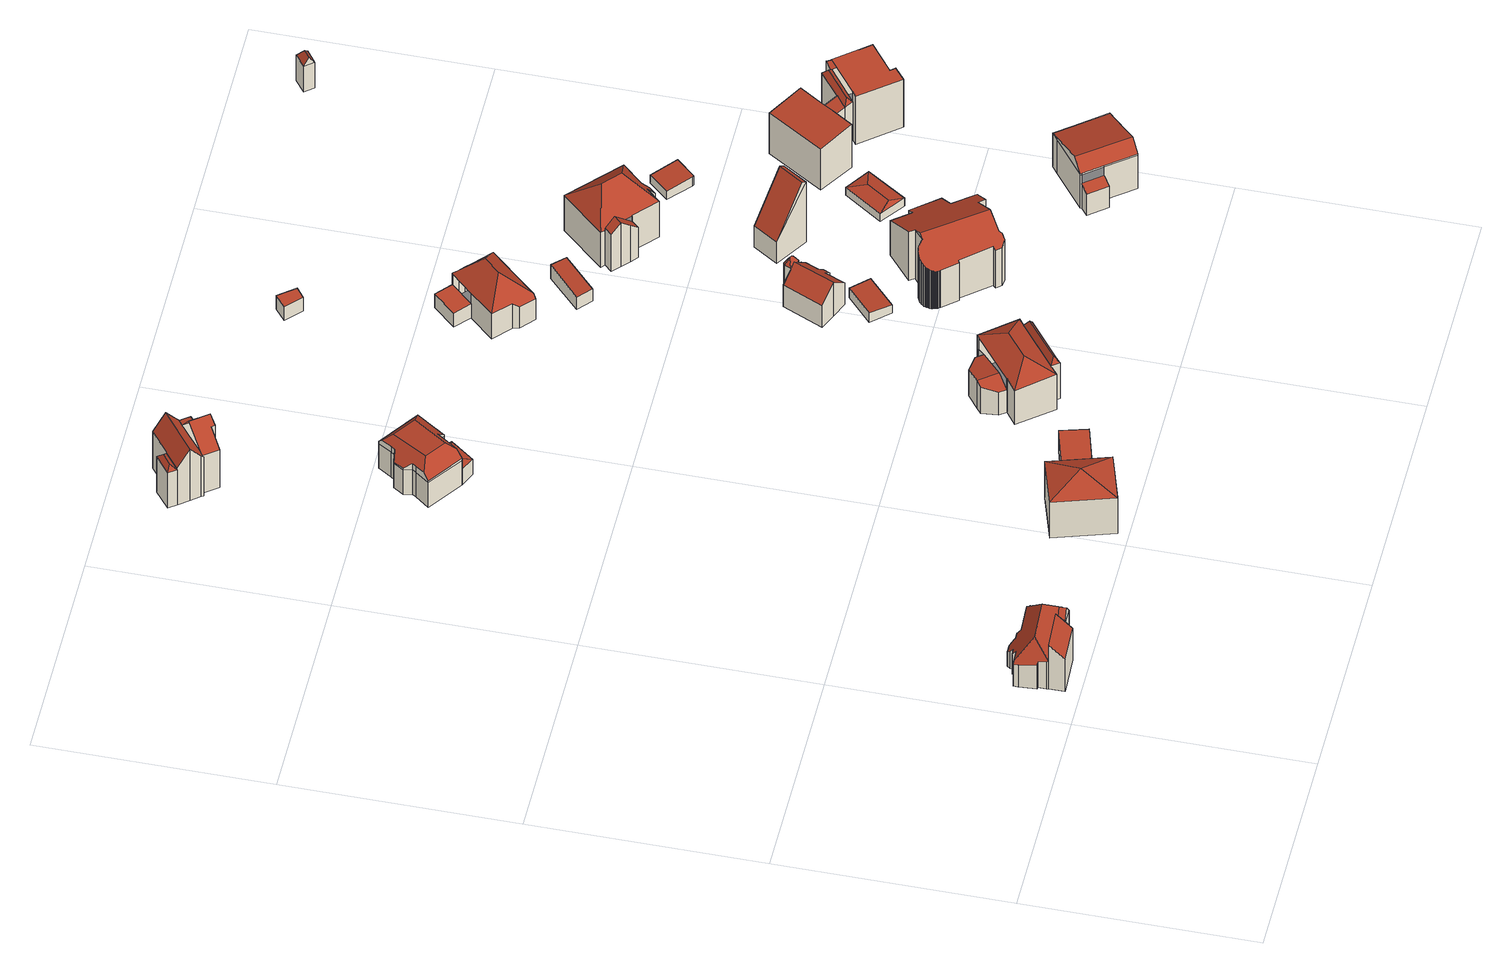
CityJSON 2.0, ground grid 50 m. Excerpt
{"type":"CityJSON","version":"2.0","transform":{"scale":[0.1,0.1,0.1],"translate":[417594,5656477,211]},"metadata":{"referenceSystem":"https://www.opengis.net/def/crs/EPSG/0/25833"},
"CityObjects":{
"building1":{"type":"Building","attributes":{"Gemeindeschluessel":14612000,"Geometrietyp2DReferenz":"3000","function":"31001_9998","roofType":"9999"},"children":["building1-1","building1-2","building1-3"]},
"building1-1":{"type":"BuildingPart","attributes":{"Dachtyp_tdc":"tdcPolyFlatRoof","Dachneigung":46,"QualitaetDacherkennung":53,"Geometrietyp2DReferenz":"3000","measuredHeight":12.56,"roofType":"2100"},"parents":["building1"],"geometry":[{"type":"MultiSurface","lod":"2","boundaries":[[[0,1,2,3,4]],[[1,5,6,2]],[[5,7,8,6]],[[7,9,10,11,8]],[[9,7,5,1,0]],[[3,2,6,8,11]]],"semantics":{"surfaces":[{"type":"WallSurface"},{"type":"RoofSurface"},{"type":"GroundSurface"}],"values":[0,0,0,0,1,2]}}]},
"building1-2":{"type":"BuildingPart","attributes":{"Dachtyp_tdc":"tdcHipRoof","Dachneigung":53.53,"QualitaetDacherkennung":39,"Geometrietyp2DReferenz":"3000","measuredHeight":11.84,"roofType":"3200"},"parents":["building1"],"geometry":[{"type":"MultiSurface","lod":"2","boundaries":[[[12,13,14,15]],[[13,16,17,14]],[[16,18,19,17]],[[18,20,21,19]],[[20,22,23,21]],[[16,13,12,24,25,26,10,27]],[[28,29,30,31,32]],[[10,4,33,34,35,28,32,27]],[[31,36,37,38,39,40,41,42,22,20,18,16,27,32]],[[23,43,44,45,46,47,48,49,50,51,52,53,54,3,11,55,56,57,15,14,17,19,21]],[[25,24,57,56]],[[24,12,15,57]],[[22,42,43,23]],[[42,41,44,43]],[[41,40,45,44]],[[40,39,46,45]],[[38,37,48,47]],[[37,36,49,48]],[[36,31,50,49]],[[31,30,51,50]],[[30,29,52,51]],[[29,28,58,53,52]],[[33,4,3,54,59]],[[10,26,55,11]],[[26,25,56,55]],[[39,38,47,46]]],"semantics":{"surfaces":[{"type":"WallSurface"},{"type":"RoofSurface"},{"type":"GroundSurface"}],"values":[0,0,0,0,0,1,1,1,1,2,0,0,0,0,0,0,0,0,0,0,0,0,0,0,0,0]}}]},
"building1-3":{"type":"BuildingPart","attributes":{"Dachtyp_tdc":"tdcGableRoof","Dachneigung":53.78,"QualitaetDacherkennung":82,"Geometrietyp2DReferenz":"3000","measuredHeight":10.33,"roofType":"3100"},"parents":["building1"],"geometry":[{"type":"MultiSurface","lod":"2","boundaries":[[[58,60,61,53]],[[60,62,63,61]],[[62,59,54,63]],[[62,60,64]],[[60,58,35,65,64]],[[59,62,64,65,34]],[[53,61,63,54]]],"semantics":{"surfaces":[{"type":"WallSurface"},{"type":"RoofSurface"},{"type":"GroundSurface"}],"values":[0,0,0,0,1,1,2]}}]},
"building2":{"type":"Building","attributes":{"Dachtyp_tdc":"tdcPolyFlatRoof","Gemeindeschluessel":14612000,"Dachneigung":24.32,"QualitaetDacherkennung":79,"Geometrietyp2DReferenz":"3000","measuredHeight":5.14,"function":"31001_9998","roofType":"2100"},"geometry":[{"type":"Solid","lod":"2","boundaries":[[[[66,67,68,69]],[[67,70,71,68]],[[70,72,73,71]],[[72,66,69,73]],[[72,70,67,66]],[[69,68,71,73]]]],"semantics":{"surfaces":[{"type":"WallSurface"},{"type":"RoofSurface"},{"type":"GroundSurface"}],"values":[[0,0,0,0,1,2]]}}]},
"building3":{"type":"Building","attributes":{"Dachtyp_tdc":"tdcTentRoof","Gemeindeschluessel":14612000,"Dachneigung":30.36,"QualitaetDacherkennung":90,"Geometrietyp2DReferenz":"3000","measuredHeight":13.55,"function":"31001_9998","roofType":"3500"},"geometry":[{"type":"Solid","lod":"2","boundaries":[[[[74,75,76,77]],[[75,78,79,76]],[[78,80,81,79]],[[80,74,77,81]],[[75,74,82]],[[78,75,82]],[[80,78,82]],[[74,80,82]],[[77,76,79,81]]]],"semantics":{"surfaces":[{"type":"WallSurface"},{"type":"RoofSurface"},{"type":"GroundSurface"}],"values":[[0,0,0,0,1,1,1,1,2]]}}]},
"building4":{"type":"Building","attributes":{"Dachtyp_tdc":"tdcPolyFlatRoof","Gemeindeschluessel":14612000,"Dachneigung":0,"QualitaetDacherkennung":79,"Geometrietyp2DReferenz":"3000","measuredHeight":5.99,"function":"31001_9998","roofType":"1000"},"geometry":[{"type":"Solid","lod":"2","boundaries":[[[[83,84,85,86]],[[84,87,88,85]],[[87,89,90,88]],[[89,83,86,90]],[[89,87,84,83]],[[86,85,88,90]]]],"semantics":{"surfaces":[{"type":"WallSurface"},{"type":"RoofSurface"},{"type":"GroundSurface"}],"values":[[0,0,0,0,1,2]]}}]},
"building5":{"type":"Building","attributes":{"Dachtyp_tdc":"tdcFreeFormRoof","Gemeindeschluessel":14612000,"Dachneigung":3.55,"QualitaetDacherkennung":31,"Geometrietyp2DReferenz":"3000","measuredHeight":10.75,"function":"31001_9998","roofType":"5000"},"geometry":[{"type":"Solid","lod":"2","boundaries":[[[[91,92,93,94]],[[92,95,96,93]],[[95,97,98,96]],[[97,99,100,98]],[[99,101,102,100]],[[103,104,105,106,107,108]],[[109,110,111,112,113,114,115,116,106,105]],[[109,117,92,118,110]],[[92,117,104,103,119,120,121,122]],[[104,117,109,105]],[[92,122,95]],[[95,122,121,97]],[[97,121,120,99]],[[99,120,119,101]],[[101,119,103,108,123]],[[124,111,110,118,91]],[[91,118,92]],[[125,107,106,116,126]],[[126,116,115,127]],[[127,115,114,128]],[[128,114,113,129]],[[129,113,112,130]],[[130,112,111,124]],[[123,108,107,125]],[[102,131,132,133,134,135,136,137,138,94,93,96,98,100]],[[101,123,131,102]],[[123,125,132,131]],[[125,126,133,132]],[[126,127,134,133]],[[127,128,135,134]],[[128,129,136,135]],[[129,130,137,136]],[[130,124,138,137]],[[124,91,94,138]]]],"semantics":{"surfaces":[{"type":"WallSurface"},{"type":"RoofSurface"},{"type":"GroundSurface"}],"values":[[0,0,0,0,0,1,1,1,1,1,0,0,0,0,0,0,0,0,0,0,0,0,0,0,2,0,0,0,0,0,0,0,0,0]]}}]},
"building6":{"type":"Building","attributes":{"Dachtyp_tdc":"tdcFreeFormRoof","Gemeindeschluessel":14612000,"Dachneigung":11.79,"QualitaetDacherkennung":25,"Geometrietyp2DReferenz":"3000","measuredHeight":4.74,"function":"31001_9998","roofType":"5000"},"geometry":[{"type":"Solid","lod":"2","boundaries":[[[[139,140,141,142]],[[140,143,131,141]],[[143,144,102,131]],[[144,145,100,102]],[[145,139,142,100]],[[146,145,144]],[[147,146,144,143]],[[147,143,140]],[[146,147,140,139]],[[146,139,145]],[[142,141,131,102,100]]]],"semantics":{"surfaces":[{"type":"WallSurface"},{"type":"RoofSurface"},{"type":"GroundSurface"}],"values":[[0,0,0,0,0,1,1,1,1,1,2]]}}]},
"building7":{"type":"Building","attributes":{"Gemeindeschluessel":14612000,"Geometrietyp2DReferenz":"3000","function":"31001_9998","roofType":"9999"},"children":["building7-1","building7-2","building7-3"]},
"building7-1":{"type":"BuildingPart","attributes":{"Dachtyp_tdc":"tdcFreeFormRoof","Dachneigung":51.15,"QualitaetDacherkennung":16,"Geometrietyp2DReferenz":"3000","measuredHeight":11.32,"roofType":"5000"},"parents":["building7"],"geometry":[{"type":"MultiSurface","lod":"2","boundaries":[[[148,149,150,151]],[[149,152,153,150]],[[152,154,155,153]],[[148,154,156,157]],[[154,152,156]],[[152,149,157,156]],[[149,148,157]],[[155,151,150,153]]],"semantics":{"surfaces":[{"type":"WallSurface"},{"type":"RoofSurface"},{"type":"GroundSurface"}],"values":[0,0,0,1,1,1,1,2]}}]},
"building7-2":{"type":"BuildingPart","attributes":{"Dachtyp_tdc":"tdcGableRoof","Dachneigung":38.34,"QualitaetDacherkennung":38,"Geometrietyp2DReferenz":"3000","measuredHeight":15.38,"roofType":"3100"},"parents":["building7"],"geometry":[{"type":"MultiSurface","lod":"2","boundaries":[[[158,159,160,161]],[[162,163,164,165,166]],[[163,167,168,164]],[[167,169,170,168]],[[169,171,172,170]],[[171,158,161,172]],[[167,163,162,173]],[[173,174,159,158,171,169,167]],[[161,160,175,165,164,168,170,172]]],"semantics":{"surfaces":[{"type":"WallSurface"},{"type":"RoofSurface"},{"type":"GroundSurface"}],"values":[0,0,0,0,0,0,1,1,2]}}]},
"building7-3":{"type":"BuildingPart","attributes":{"Dachtyp_tdc":"tdcGableRoof","Dachneigung":55.13,"QualitaetDacherkennung":40,"Geometrietyp2DReferenz":"3000","measuredHeight":14.65,"roofType":"3100"},"parents":["building7"],"geometry":[{"type":"MultiSurface","lod":"2","boundaries":[[[176,177,178,155]],[[177,179,180,178]],[[179,181,182,180]],[[181,183,184,182]],[[183,185,186,184]],[[185,166,165,186]],[[187,160,159]],[[187,188,189,160]],[[188,190,191,189]],[[190,192,193,191]],[[192,194,195,193]],[[194,196,148,151,195]],[[176,155,154]],[[194,192,190,188,187,174,197,166,185,183,181,179]],[[179,177,176,196,194]],[[178,180,182,184,186,165,175,160,189,191,193,195,151,155]]],"semantics":{"surfaces":[{"type":"WallSurface"},{"type":"RoofSurface"},{"type":"GroundSurface"}],"values":[0,0,0,0,0,0,0,0,0,0,0,0,0,1,1,2]}}]},
"building8":{"type":"Building","attributes":{"Gemeindeschluessel":14612000,"Geometrietyp2DReferenz":"3000","function":"31001_9998","roofType":"9999"},"children":["building8-1","building8-2","building8-3"]},
"building8-1":{"type":"BuildingPart","attributes":{"Dachtyp_tdc":"tdcFreeFormRoof","Dachneigung":11.5,"QualitaetDacherkennung":16,"Geometrietyp2DReferenz":"3000","measuredHeight":8.09,"roofType":"5000"},"parents":["building8"],"geometry":[{"type":"MultiSurface","lod":"2","boundaries":[[[198,199,200,201]],[[202,203,204,205]],[[203,206,207,204]],[[206,208,209,207]],[[208,210,211,209]],[[210,212,213,211]],[[212,198,201,213]],[[208,206,203,202,214]],[[214,198,199,198,212,210,208]],[[201,200,201,215,205,204,207,209,211,213]]],"semantics":{"surfaces":[{"type":"WallSurface"},{"type":"RoofSurface"},{"type":"GroundSurface"}],"values":[0,0,0,0,0,0,0,1,1,2]}}]},
"building8-2":{"type":"BuildingPart","attributes":{"Dachtyp_tdc":"tdcFreeFormRoof","Dachneigung":59.99,"QualitaetDacherkennung":13,"Geometrietyp2DReferenz":"3000","measuredHeight":11.76,"roofType":"5000"},"parents":["building8"],"geometry":[{"type":"MultiSurface","lod":"2","boundaries":[[[216,217,218,219]],[[217,220,221,218]],[[220,222,223,221]],[[222,224,225,223]],[[224,226,227,228,225]],[[229,216,219,230,231]],[[232,226,224]],[[233,232,224,222,220,217]],[[233,217,216,229]],[[232,233,229,226]],[[219,218,221,223,225,228,230]]],"semantics":{"surfaces":[{"type":"WallSurface"},{"type":"RoofSurface"},{"type":"GroundSurface"}],"values":[0,0,0,0,0,0,1,1,1,1,2]}}]},
"building8-3":{"type":"BuildingPart","attributes":{"Dachtyp_tdc":"tdcHipRoof","Dachneigung":33.24,"QualitaetDacherkennung":57,"Geometrietyp2DReferenz":"3000","measuredHeight":12.69,"roofType":"3200"},"parents":["building8"],"geometry":[{"type":"MultiSurface","lod":"2","boundaries":[[[234,200,199]],[[234,235,236,200]],[[235,237,238,236]],[[237,239,219,238]],[[239,231,230,219]],[[227,240,228]],[[240,241,242,228]],[[241,243,244,242]],[[243,245,246,244]],[[245,247,202,205,246]],[[243,241,248]],[[237,235,249]],[[241,240,227,231,239,237,249,248]],[[235,234,247,245,243,248,249]],[[200,236,238,219,230,228,242,244,246,205,215,201]]],"semantics":{"surfaces":[{"type":"WallSurface"},{"type":"RoofSurface"},{"type":"GroundSurface"}],"values":[0,0,0,0,0,0,0,0,0,0,1,1,1,1,2]}}]},
"building9":{"type":"Building","attributes":{"Dachtyp_tdc":"tdcPolyFlatRoof","Gemeindeschluessel":14612000,"Dachneigung":8.04,"QualitaetDacherkennung":69,"Geometrietyp2DReferenz":"3000","measuredHeight":6.63,"function":"31001_9998","roofType":"2100"},"geometry":[{"type":"Solid","lod":"2","boundaries":[[[[250,251,186,252]],[[251,253,184,186]],[[253,254,182,184]],[[254,255,256,182]],[[255,257,258,256]],[[257,259,260,258]],[[259,250,252,260]],[[259,257,255,254,253,251,250]],[[252,186,184,182,256,258,260]]]],"semantics":{"surfaces":[{"type":"WallSurface"},{"type":"RoofSurface"},{"type":"GroundSurface"}],"values":[[0,0,0,0,0,0,0,1,2]]}}]},
"building10":{"type":"Building","attributes":{"Dachtyp_tdc":"tdcPolyFlatRoof","Gemeindeschluessel":14612000,"Dachneigung":5.12,"QualitaetDacherkennung":75,"Geometrietyp2DReferenz":"3000","measuredHeight":2.77,"function":"31001_9998","roofType":"2100"},"geometry":[{"type":"Solid","lod":"2","boundaries":[[[[261,262,263,264]],[[262,265,266,263]],[[265,267,268,266]],[[267,261,264,268]],[[267,265,262,261]],[[264,263,266,268]]]],"semantics":{"surfaces":[{"type":"WallSurface"},{"type":"RoofSurface"},{"type":"GroundSurface"}],"values":[[0,0,0,0,1,2]]}}]},
"building11":{"type":"Building","attributes":{"Gemeindeschluessel":14612000,"Geometrietyp2DReferenz":"3000","function":"31001_9998","roofType":"9999"},"children":["building11-1","building11-2"]},
"building11-1":{"type":"BuildingPart","attributes":{"Dachtyp_tdc":"tdcGableRoof","Dachneigung":42.04,"QualitaetDacherkennung":83,"Geometrietyp2DReferenz":"3000","measuredHeight":9.56,"roofType":"3100"},"parents":["building11"],"geometry":[{"type":"MultiSurface","lod":"2","boundaries":[[[269,270,271,272]],[[270,273,274,271]],[[273,275,276,274]],[[275,277,278,276]],[[277,279,280,278]],[[279,281,282,280]],[[281,283,284,282]],[[283,285,286,284]],[[285,287,288,286]],[[287,289,290,288]],[[289,291,292,290]],[[293,269,272,294]],[[295,296,291,289,287,285]],[[285,283,281,279,277,275,273,270,269,293,297,295]],[[272,271,274,276,278,280,282,284,286,288,290,292,298,294]]],"semantics":{"surfaces":[{"type":"WallSurface"},{"type":"RoofSurface"},{"type":"GroundSurface"}],"values":[0,0,0,0,0,0,0,0,0,0,0,0,1,1,2]}}]},
"building11-2":{"type":"BuildingPart","attributes":{"Dachtyp_tdc":"tdcFreeFormRoof","Dachneigung":55.34,"QualitaetDacherkennung":16,"Geometrietyp2DReferenz":"3000","measuredHeight":10.25,"roofType":"5000"},"parents":["building11"],"geometry":[{"type":"MultiSurface","lod":"2","boundaries":[[[299,300,301,292,291]],[[300,302,303,301]],[[302,304,305,303]],[[304,306,307,305]],[[306,308,293,294,307]],[[309,308,306]],[[310,309,306,304]],[[311,312,310,304,302]],[[311,302,300]],[[312,311,300,299]],[[309,310,312,299,296,313,297,308]],[[292,301,303,305,307,294,298]]],"semantics":{"surfaces":[{"type":"WallSurface"},{"type":"RoofSurface"},{"type":"GroundSurface"}],"values":[0,0,0,0,0,1,1,1,1,1,1,2]}}]},
"building12":{"type":"Building","attributes":{"Gemeindeschluessel":14612000,"Geometrietyp2DReferenz":"3000","function":"31001_9998","roofType":"9999"},"children":["building12-1","building12-2"]},
"building12-1":{"type":"BuildingPart","attributes":{"Dachtyp_tdc":"tdcHipRoof","Dachneigung":45.55,"QualitaetDacherkennung":60,"Geometrietyp2DReferenz":"3000","measuredHeight":12.26,"roofType":"3200"},"parents":["building12"],"geometry":[{"type":"MultiSurface","lod":"2","boundaries":[[[314,315,316,317]],[[315,318,319,316]],[[318,320,321,319]],[[320,322,323,321]],[[322,324,325,323]],[[324,326,327,325]],[[326,328,329,327]],[[328,330,331,329]],[[330,332,333,331]],[[332,334,335,333]],[[334,336,337,335]],[[336,338,339,340,337]],[[341,314,317,342]],[[336,334,332,330,328,343]],[[324,322,320,318,315,314,341,344]],[[328,326,324,344,343]],[[341,338,336,343,344]],[[316,319,321,323,325,327,329,331,333,335,337,340,317]]],"semantics":{"surfaces":[{"type":"WallSurface"},{"type":"RoofSurface"},{"type":"GroundSurface"}],"values":[0,0,0,0,0,0,0,0,0,0,0,0,0,1,1,1,1,2]}}]},
"building12-2":{"type":"BuildingPart","attributes":{"Dachtyp_tdc":"tdcPolyFlatRoof","Dachneigung":0,"QualitaetDacherkennung":54,"Geometrietyp2DReferenz":"3000","measuredHeight":4.08,"roofType":"1000"},"parents":["building12"],"geometry":[{"type":"MultiSurface","lod":"2","boundaries":[[[345,346,347,348]],[[346,342,317,347]],[[339,345,348,340]],[[339,342,346,345]],[[348,347,317,340]]],"semantics":{"surfaces":[{"type":"WallSurface"},{"type":"RoofSurface"},{"type":"GroundSurface"}],"values":[0,0,0,1,2]}}]},
"building13":{"type":"Building","attributes":{"Dachtyp_tdc":"tdcFreeFormRoof","Gemeindeschluessel":14612000,"Dachneigung":27.42,"QualitaetDacherkennung":19,"Geometrietyp2DReferenz":"3000","measuredHeight":15.12,"function":"31001_9998","roofType":"5000"},"geometry":[{"type":"Solid","lod":"2","boundaries":[[[[349,350,351,352]],[[350,353,354,351]],[[353,350,349,355,356,357,358,359,360,361,362,363]],[[364,365,366,367,368,369,356,355,370,371,372,373,374,375,376,377,378,379,380,381,382,383,384,385,386,387,388,389,390,391,392,393,394,395,396,397,398,399,400,401,402,403,404,405,406,407,408,409,410,411,412]],[[354,413,414,415,416,417,418,419,420,421,422,423,424,425,426,427,428,429,430,431,432,433,434,435,436,437,438,439,440,441,442,443,444,445,446,447,448,449,450,451,452,453,454,455,456,457,458,459,460,461,462,463,464,465,466,467,468,352,351]],[[369,357,356]],[[349,370,355]],[[367,366,423,422]],[[366,365,424,423]],[[365,364,425,424]],[[364,412,426,425]],[[412,411,427,426]],[[411,410,428,427]],[[410,409,429,428]],[[409,408,430,429]],[[408,407,431,430]],[[407,406,432,431]],[[406,405,433,432]],[[405,404,434,433]],[[404,403,435,434]],[[403,402,436,435]],[[402,401,437,436]],[[401,400,438,437]],[[400,399,439,438]],[[399,398,440,439]],[[398,397,441,440]],[[397,396,442,441]],[[396,395,443,442]],[[395,394,444,443]],[[394,393,445,444]],[[393,392,446,445]],[[392,391,447,446]],[[391,390,448,447]],[[390,389,449,448]],[[389,388,450,449]],[[388,387,451,450]],[[387,386,452,451]],[[386,385,453,452]],[[385,384,454,453]],[[384,383,455,454]],[[383,382,456,455]],[[382,381,457,456]],[[381,380,458,457]],[[380,379,459,458]],[[379,378,460,459]],[[378,377,461,460]],[[377,376,462,461]],[[376,375,463,462]],[[375,374,464,463]],[[374,373,465,464]],[[373,372,466,465]],[[372,371,467,466]],[[371,370,468,467]],[[370,349,352,468]],[[353,363,413,354]],[[363,362,414,413]],[[362,361,415,414]],[[361,360,416,415]],[[360,359,417,416]],[[359,358,418,417]],[[358,357,419,418]],[[357,369,420,419]],[[369,368,421,420]],[[368,367,422,421]]]],"semantics":{"surfaces":[{"type":"WallSurface"},{"type":"RoofSurface"},{"type":"GroundSurface"}],"values":[[0,0,1,1,2,0,0,0,0,0,0,0,0,0,0,0,0,0,0,0,0,0,0,0,0,0,0,0,0,0,0,0,0,0,0,0,0,0,0,0,0,0,0,0,0,0,0,0,0,0,0,0,0,0,0,0,0,0,0,0,0,0,0,0]]}}]},
"building14":{"type":"Building","attributes":{"Dachtyp_tdc":"tdcPolyFlatRoof","Gemeindeschluessel":14612000,"Dachneigung":3.7,"QualitaetDacherkennung":64,"Geometrietyp2DReferenz":"3000","measuredHeight":4.01,"function":"31001_9998","roofType":"2100"},"geometry":[{"type":"Solid","lod":"2","boundaries":[[[[469,470,471,472]],[[470,473,474,471]],[[473,475,476,474]],[[475,469,472,476]],[[475,473,470,469]],[[472,471,474,476]]]],"semantics":{"surfaces":[{"type":"WallSurface"},{"type":"RoofSurface"},{"type":"GroundSurface"}],"values":[[0,0,0,0,1,2]]}}]},
"building15":{"type":"Building","attributes":{"Dachtyp_tdc":"tdcPolyFlatRoof","Gemeindeschluessel":14612000,"Dachneigung":0,"QualitaetDacherkennung":55,"Geometrietyp2DReferenz":"3000","measuredHeight":3.97,"function":"31001_9998","roofType":"1000"},"geometry":[{"type":"Solid","lod":"2","boundaries":[[[[477,478,479,480]],[[478,481,482,479]],[[481,483,484,482]],[[483,477,480,484]],[[483,481,478,477]],[[480,479,482,484]]]],"semantics":{"surfaces":[{"type":"WallSurface"},{"type":"RoofSurface"},{"type":"GroundSurface"}],"values":[[0,0,0,0,1,2]]}}]},
"building16":{"type":"Building","attributes":{"Dachtyp_tdc":"tdcGableRoof","Gemeindeschluessel":14612000,"Dachneigung":58.98,"QualitaetDacherkennung":7,"Geometrietyp2DReferenz":"3000","measuredHeight":17.94,"function":"31001_9998","roofType":"3100"},"geometry":[{"type":"Solid","lod":"2","boundaries":[[[[485,486,487,488]],[[486,489,490,487]],[[489,491,492,490]],[[491,485,488,492]],[[489,486,493]],[[485,491,494]],[[486,485,494,493]],[[491,489,493,494]],[[488,487,490,492]]]],"semantics":{"surfaces":[{"type":"WallSurface"},{"type":"RoofSurface"},{"type":"GroundSurface"}],"values":[[0,0,0,0,0,0,1,1,2]]}}]},
"building17":{"type":"Building","attributes":{"Gemeindeschluessel":14612000,"Geometrietyp2DReferenz":"3000","function":"31001_9998","roofType":"9999"},"children":["building17-1","building17-2"]},
"building17-1":{"type":"BuildingPart","attributes":{"Dachtyp_tdc":"tdcGableRoof","Dachneigung":42.85,"QualitaetDacherkennung":27,"Geometrietyp2DReferenz":"3000","measuredHeight":12.44,"roofType":"3100"},"parents":["building17"],"geometry":[{"type":"MultiSurface","lod":"2","boundaries":[[[495,496,497,498]],[[496,499,500,497]],[[499,501,502,500]],[[501,503,502]],[[504,505,506,507]],[[505,495,498,506]],[[508,501,499,496]],[[496,495,505,504,509,508]],[[498,497,500,502,510,507,506]]],"semantics":{"surfaces":[{"type":"WallSurface"},{"type":"RoofSurface"},{"type":"GroundSurface"}],"values":[0,0,0,0,0,0,1,1,2]}}]},
"building17-2":{"type":"BuildingPart","attributes":{"Dachtyp_tdc":"tdcHipRoof","Dachneigung":43.66,"QualitaetDacherkennung":77,"Geometrietyp2DReferenz":"3000","measuredHeight":15.96,"roofType":"3200"},"parents":["building17"],"geometry":[{"type":"MultiSurface","lod":"2","boundaries":[[[511,512,513,514]],[[512,515,516,513]],[[515,517,504,507,516]],[[512,511,518,519,520,521,522]],[[523,524,525]],[[521,523,525,522]],[[524,526,503,527,509,517,515,512,522,525]],[[502,528,529,530,531,532,533,514,513,516,507,510]],[[518,511,514,533]],[[503,526,502]],[[526,524,528,502]],[[524,523,529,528]],[[523,521,530,529]],[[521,520,531,530]],[[520,519,532,531]],[[519,518,533,532]]],"semantics":{"surfaces":[{"type":"WallSurface"},{"type":"RoofSurface"},{"type":"GroundSurface"}],"values":[0,0,0,1,1,1,1,2,0,0,0,0,0,0,0,0]}}]},
"building18":{"type":"Building","attributes":{"Gemeindeschluessel":14612000,"Geometrietyp2DReferenz":"3000","function":"31001_9998","roofType":"9999"},"children":["building18-1","building18-2"]},
"building18-1":{"type":"BuildingPart","attributes":{"Dachtyp_tdc":"tdcGableRoof","Dachneigung":16.05,"QualitaetDacherkennung":24,"Geometrietyp2DReferenz":"3000","measuredHeight":12.48,"roofType":"3100"},"parents":["building18"],"geometry":[{"type":"MultiSurface","lod":"2","boundaries":[[[534,535,536,537,538]],[[535,539,540,536]],[[539,541,542,540]],[[541,543,544,542]],[[543,545,546,544]],[[545,547,548,546]],[[547,549,550,548]],[[549,551,552,550]],[[551,553,554,555,552]],[[556,557,558,559,560,561]],[[543,541,562,560,559,563,564,545]],[[545,564,547]],[[547,564,563,549]],[[549,563,559,558,551]],[[535,561,560,562,539]],[[539,562,541]],[[534,556,561,535]],[[551,558,557,553]],[[553,557,556,534]],[[555,537,536,540,542,544,546,548,550,552]]],"semantics":{"surfaces":[{"type":"WallSurface"},{"type":"RoofSurface"},{"type":"GroundSurface"}],"values":[0,0,0,0,0,0,0,0,0,1,1,0,0,0,0,0,0,0,0,2]}}]},
"building18-2":{"type":"BuildingPart","attributes":{"Dachtyp_tdc":"tdcPolyFlatRoof","Dachneigung":28.16,"QualitaetDacherkennung":41,"Geometrietyp2DReferenz":"3000","measuredHeight":7.17,"roofType":"2100"},"parents":["building18"],"geometry":[{"type":"MultiSurface","lod":"2","boundaries":[[[554,565,566,555]],[[565,567,568,566]],[[567,538,537,568]],[[538,567,565,554]],[[555,566,568,537]]],"semantics":{"surfaces":[{"type":"WallSurface"},{"type":"RoofSurface"},{"type":"GroundSurface"}],"values":[0,0,0,1,2]}}]},
"building19":{"type":"Building","attributes":{"Dachtyp_tdc":"tdcFreeFormRoof","Gemeindeschluessel":14612000,"Dachneigung":14.97,"QualitaetDacherkennung":20,"Geometrietyp2DReferenz":"3000","measuredHeight":3.1,"function":"31001_9998","roofType":"5000"},"geometry":[{"type":"Solid","lod":"2","boundaries":[[[[569,570,571,572]],[[570,573,574,571]],[[573,575,576,574]],[[575,569,572,576]],[[577,578,575,573]],[[577,573,570]],[[578,577,570,569]],[[578,569,575]],[[572,571,574,576]]]],"semantics":{"surfaces":[{"type":"WallSurface"},{"type":"RoofSurface"},{"type":"GroundSurface"}],"values":[[0,0,0,0,1,1,1,1,2]]}}]},
"building20":{"type":"Building","attributes":{"Dachtyp_tdc":"tdcPolyFlatRoof","Gemeindeschluessel":14612000,"Dachneigung":2.84,"QualitaetDacherkennung":68,"Geometrietyp2DReferenz":"3000","measuredHeight":2.52,"function":"31001_9998","roofType":"2100"},"geometry":[{"type":"Solid","lod":"2","boundaries":[[[[579,580,581,582]],[[580,583,584,581]],[[583,585,586,584]],[[585,587,588,586]],[[587,579,582,588]],[[587,585,583,580,579]],[[582,581,584,586,588]]]],"semantics":{"surfaces":[{"type":"WallSurface"},{"type":"RoofSurface"},{"type":"GroundSurface"}],"values":[[0,0,0,0,0,1,2]]}}]},
"building21":{"type":"Building","attributes":{"Gemeindeschluessel":14612000,"Geometrietyp2DReferenz":"3000","function":"31001_9998","roofType":"9999"},"children":["building21-1","building21-2","building21-3","building21-4","building21-5"]},
"building21-1":{"type":"BuildingPart","attributes":{"Dachtyp_tdc":"tdcPolyFlatRoof","Dachneigung":7.9,"QualitaetDacherkennung":55,"Geometrietyp2DReferenz":"3000","measuredHeight":11.08,"roofType":"2100"},"parents":["building21"],"geometry":[{"type":"MultiSurface","lod":"2","boundaries":[[[589,590,591,592]],[[590,593,594,591]],[[593,595,596,594]],[[595,593,590,589,597]],[[592,591,594,596,598]]],"semantics":{"surfaces":[{"type":"WallSurface"},{"type":"RoofSurface"},{"type":"GroundSurface"}],"values":[0,0,0,1,2]}}]},
"building21-2":{"type":"BuildingPart","attributes":{"Dachtyp_tdc":"tdcFreeFormRoof","Dachneigung":47.66,"QualitaetDacherkennung":18,"Geometrietyp2DReferenz":"3000","measuredHeight":11.91,"roofType":"5000"},"parents":["building21"],"geometry":[{"type":"MultiSurface","lod":"2","boundaries":[[[589,597,598,592]],[[599,600,601,602,603]],[[604,605,606,607]],[[605,589,592,606]],[[600,599,608]],[[599,597,609,608]],[[597,589,605,609]],[[605,604,610,600,608,609]],[[592,598,603,602,607,606]]],"semantics":{"surfaces":[{"type":"WallSurface"},{"type":"RoofSurface"},{"type":"GroundSurface"}],"values":[0,0,0,0,1,1,1,1,2]}}]},
"building21-3":{"type":"BuildingPart","attributes":{"Dachtyp_tdc":"tdcPolyFlatRoof","Dachneigung":0,"QualitaetDacherkennung":28,"Geometrietyp2DReferenz":"3000","measuredHeight":13.67,"roofType":"1000"},"parents":["building21"],"geometry":[{"type":"MultiSurface","lod":"2","boundaries":[[[611,612,613,596,595]],[[612,614,615,613]],[[614,616,617,615]],[[616,618,619,617]],[[618,620,621,619]],[[620,622,599,603,621]],[[623,622,620,618,616,614,612,611]],[[596,613,615,617,619,621,603,598]]],"semantics":{"surfaces":[{"type":"WallSurface"},{"type":"RoofSurface"},{"type":"GroundSurface"}],"values":[0,0,0,0,0,0,1,2]}}]},
"building21-4":{"type":"BuildingPart","attributes":{"Dachtyp_tdc":"tdcPolyFlatRoof","Dachneigung":4.41,"QualitaetDacherkennung":63,"Geometrietyp2DReferenz":"3000","measuredHeight":12.28,"roofType":"2100"},"parents":["building21"],"geometry":[{"type":"MultiSurface","lod":"2","boundaries":[[[624,625,626,627]],[[625,628,626]],[[629,630,631,632,633]],[[630,634,635,631]],[[634,636,637,635]],[[636,624,627,637]],[[636,634,630,629,625,624]],[[627,626,632,631,635,637]]],"semantics":{"surfaces":[{"type":"WallSurface"},{"type":"RoofSurface"},{"type":"GroundSurface"}],"values":[0,0,0,0,0,0,1,2]}}]},
"building21-5":{"type":"BuildingPart","attributes":{"Dachtyp_tdc":"tdcPolyFlatRoof","Dachneigung":3.67,"QualitaetDacherkennung":57,"Geometrietyp2DReferenz":"3000","measuredHeight":10.87,"roofType":"2100"},"parents":["building21"],"geometry":[{"type":"MultiSurface","lod":"2","boundaries":[[[628,638,604,607,626]],[[601,633,632,602]],[[601,610,638,628,633]],[[632,626,607,602]]],"semantics":{"surfaces":[{"type":"WallSurface"},{"type":"RoofSurface"},{"type":"GroundSurface"}],"values":[0,0,1,2]}}]},
"building22":{"type":"Building","attributes":{"Dachtyp_tdc":"tdcFreeFormRoof","Gemeindeschluessel":14612000,"Dachneigung":57.19,"QualitaetDacherkennung":17,"Geometrietyp2DReferenz":"3000","measuredHeight":9.26,"function":"31001_9998","roofType":"5000"},"geometry":[{"type":"Solid","lod":"2","boundaries":[[[[639,640,641,642]],[[640,643,644,641]],[[643,645,646,644]],[[645,639,642,646]],[[647,648,645,643]],[[647,643,640]],[[648,647,640,639]],[[648,639,645]],[[642,641,644,646]]]],"semantics":{"surfaces":[{"type":"WallSurface"},{"type":"RoofSurface"},{"type":"GroundSurface"}],"values":[[0,0,0,0,1,1,1,0,2]]}}]}
},
"vertices":[
[99,53,207],[100,38,192],[100,38,81],[99,53,81],[99,53,160],[101,19,172],[101,19,81],[14,15,172],[14,15,81],[13,48,207],[13,48,160],[13,48,81],
[6,109,143],[6,119,141],[6,119,81],[6,109,81],[9,119,148],[9,119,81],[37,120,148],[37,120,81],[37,128,138],[37,128,81],[51,129,138],[51,129,81],[8,71,149],[12,71,156],[13,52,159],[36,82,200],[164,56,160],[162,86,155],[161,123,149],[161,126,148],[126,87,200],[118,54,160],[121,54,160],[159,55,160],[96,123,148],[95,131,138],[82,131,138],[82,134,133],[75,142,121],[57,142,121],[51,135,130],[51,135,81],[57,142,81],[75,142,81],[82,134,81],[82,131,81],[95,131,81],[96,123,81],[161,126,81],[161,123,81],[162,86,81],[164,56,81],[118,54,81],[13,52,81],[12,71,81],[8,71,81],[164,56,152],[118,54,156],
[165,41,152],[165,41,81],[119,39,156],[119,39,81],[141,40,185],[140,55,185],
[161,123,137],[186,124,126],[186,124,86],[161,123,86],[188,88,126],[188,88,86],[162,86,137],[162,86,86],
[507,166,201],[548,37,201],[548,37,97],[507,166,97],[442,4,200],[442,4,97],[401,132,200],[401,132,97],[475,85,232],
[648,107,162],[556,81,162],[556,81,102],[648,107,102],[540,139,162],[540,139,102],[632,165,162],[632,165,102],
[310,1473,157],[403,1414,157],[403,1414,86],[310,1473,86],[374,1375,157],[374,1375,86],[372,1371,157],[372,1371,86],[357,1350,157],[357,1350,86],[341,1360,157],[341,1360,86],[310,1316,179],[305,1337,194],[262,1367,194],[235,1364,175],[227,1354,162],[301,1302,162],[312,1444,188],[306,1466,171],[292,1444,173],[286,1435,173],[265,1432,159],[250,1410,161],[255,1392,174],[249,1383,174],[360,1410,188],[310,1473,162],[341,1360,178],[357,1350,161],[372,1371,159],[374,1375,159],[301,1302,157],[292,1444,157],[227,1354,157],[249,1383,157],[255,1392,157],[250,1410,157],[265,1432,157],[286,1435,157],[301,1302,86],[227,1354,86],[249,1383,86],[255,1392,86],[250,1410,86],[265,1432,86],[286,1435,86],[292,1444,86],
[372,1339,130],[333,1287,130],[333,1287,86],[372,1339,86],[301,1302,130],[341,1360,130],[357,1350,130],[346,1335,134],[327,1310,134],
[203,1858,103],[191,1874,103],[191,1874,2],[203,1858,2],[230,1905,103],[230,1905,2],[242,1889,103],[242,1889,2],[228,1891,115],[205,1873,115],
[268,1786,110],[244,1817,111],[244,1817,2],[268,1786,2],[310,1870,119],[340,1833,118],[340,1833,2],[310,1870,2],[310,1870,115],[318,1816,156],[318,1816,2],[303,1803,140],[303,1803,2],[298,1810,140],[298,1810,2],[289,1853,156],[248,1819,114],[289,1853,2],
[242,1889,107],[291,1927,108],[291,1927,2],[309,1905,149],[309,1905,2],[323,1887,121],[323,1887,2],[326,1882,115],[326,1882,2],[323,1880,115],[323,1880,2],[244,1817,114],[240,1814,114],[240,1814,2],[239,1812,114],[239,1812,2],[236,1816,119],[236,1816,2],[221,1835,149],[221,1835,2],[203,1858,107],[289,1853,115],
[783,351,182],[798,364,178],[798,364,115],[783,351,115],[701,286,179],[690,300,180],[690,300,115],[701,286,115],[687,336,190],[687,336,115],[698,345,196],[698,345,115],[730,370,188],[730,370,115],[772,366,182],[772,366,115],[728,307,196],[728,307,115],
[847,283,217],[858,269,217],[858,269,115],[847,283,115],[776,204,217],[776,204,115],[763,193,217],[763,193,115],[761,191,217],[761,191,115],[749,206,217],[749,206,214],[749,206,115],[847,284,217],[847,284,115],[847,284,214],[762,204,233],[845,271,233],
[798,364,212],[804,369,212],[804,369,115],[863,296,214],[863,296,115],[847,283,214],[749,206,215],[730,191,215],[730,191,115],[672,263,212],[672,263,115],[701,285,212],[701,285,115],[701,286,212],[741,259,242],[795,303,242],
[354,1843,68],[323,1880,68],[354,1843,2],[326,1882,68],[323,1887,68],[356,1914,62],[356,1914,2],[384,1880,62],[384,1880,2],[389,1872,62],[389,1872,2],
[938,658,144],[976,623,140],[976,623,117],[938,658,117],[915,566,140],[915,566,117],[880,605,144],[880,605,117],
[975,764,156],[990,758,141],[990,758,79],[975,764,79],[984,743,141],[984,743,79],[978,730,141],[978,730,79],[993,723,126],[993,723,79],[986,708,126],[986,708,79],[971,714,141],[971,714,79],[952,670,141],[952,670,79],[917,685,175],[917,685,79],[882,700,140],[882,700,79],[921,788,140],[921,788,79],[944,778,163],[944,778,79],[969,767,161],[969,767,79],[955,773,175],[948,776,167],[963,769,167],[955,773,79],
[944,778,167],[949,791,167],[949,791,79],[955,795,167],[955,795,79],[971,788,167],[971,788,79],[975,780,167],[975,780,79],[969,767,167],[966,778,180],[963,780,182],[956,785,180],[957,783,182],[955,773,167],
[779,1428,173],[781,1427,173],[781,1427,102],[779,1428,102],[791,1417,173],[791,1417,102],[802,1408,173],[802,1408,102],[816,1395,172],[816,1395,102],[855,1361,171],[855,1361,102],[780,1278,171],[780,1278,102],[763,1259,171],[763,1259,102],[758,1254,162],[758,1254,102],[729,1280,163],[729,1280,102],[725,1294,172],[725,1294,102],[688,1328,173],[688,1328,102],[735,1379,173],[735,1379,142],[735,1379,102],[779,1428,174],[779,1428,142],[755,1328,224],[787,1363,224],
[703,1408,142],[747,1456,142],[747,1456,102],[703,1408,102],
[1006,539,268],[998,551,268],[998,551,128],[1006,539,128],[1058,601,227],[1058,601,128],[989,525,280],[1081,404,280],[1120,437,253],[1131,424,253],[1160,448,233],[1122,493,235],[1151,518,215],[1104,574,216],[1090,563,226],[1021,384,240],[1016,378,235],[1025,367,236],[1041,366,243],[1050,373,251],[1052,380,254],[980,518,272],[978,519,272],[976,520,271],[974,521,271],[972,521,270],[970,522,269],[968,522,268],[966,523,267],[964,523,266],[962,523,265],[960,522,264],[958,522,262],[956,522,261],[954,521,260],[952,520,258],[950,519,257],[948,518,256],[946,517,254],[944,516,253],[943,514,252],[941,513,250],[940,511,249],[939,509,247],[938,508,246],[936,506,245],[936,504,244],[935,502,242],[934,500,241],[934,498,240],[934,496,239],[933,494,238],[933,491,237],[933,489,237],[934,487,236],[934,485,235],[935,483,235],[935,481,234],[936,479,234],[937,477,234],[939,475,234],[940,473,234],[967,441,235],[971,444,238],[1090,563,128],[1104,574,128],[1151,518,128],[1122,493,128],[1160,448,128],[1131,424,128],[1120,437,128],[1052,380,128],[1050,373,128],[1041,366,128],[1025,367,128],[1016,378,128],[1021,384,128],[971,444,128],[967,441,128],[940,473,128],[939,475,128],[937,477,128],[936,479,128],[935,481,128],[935,483,128],[934,485,128],[934,487,128],[933,489,128],[933,491,128],[933,494,128],[934,496,128],[934,498,128],[934,500,128],[935,502,128],[936,504,128],[936,506,128],[938,508,128],[939,509,128],[940,511,128],[941,513,128],[943,514,128],[944,516,128],[946,517,128],[948,518,128],[950,519,128],[952,520,128],[954,521,128],[956,522,128],[958,522,128],[960,522,128],[962,523,128],[964,523,128],[966,523,128],[968,522,128],[970,522,128],[972,521,128],[974,521,128],[976,520,128],[978,519,128],[980,518,128],
[905,1224,137],[837,1156,131],[837,1156,97],[905,1224,97],[808,1182,131],[808,1182,97],[879,1250,137],[879,1250,97],
[729,1719,90],[696,1750,90],[696,1750,51],[729,1719,51],[723,1772,90],[723,1772,51],[751,1736,90],[751,1736,51],
[1130,833,258],[1096,780,258],[1096,780,86],[1130,833,86],[1026,825,146],[1026,825,86],[1060,878,146],[1060,878,86],[1086,786,266],[1121,839,266],
[953,1105,207],[937,1120,227],[937,1120,102],[953,1105,102],[919,1136,207],[919,1136,102],[933,1152,207],[933,1152,102],[933,1152,203],[982,1108,188],[968,1092,188],[968,1092,102],[982,1108,102],[951,1136,227],[970,1119,203],[951,1136,102],
[1060,1095,203],[1032,1064,203],[1032,1064,102],[1060,1095,102],[983,1108,204],[983,1108,102],[982,1108,203],[1075,1082,178],[1088,1097,179],[1074,1110,203],[1114,1154,204],[1038,1140,262],[1008,1251,203],[925,1159,203],[1000,1175,262],[933,1152,202],[951,1136,203],[925,1159,102],[1008,1251,102],[1114,1154,102],[1074,1110,102],[1088,1097,102],[1075,1082,102],
[1233,252,258],[1232,255,258],[1232,255,163],[1233,252,163],[1233,252,234],[1315,320,258],[1315,320,163],[1332,333,258],[1332,333,163],[1360,297,258],[1360,297,163],[1410,234,258],[1410,234,163],[1388,217,258],[1388,217,163],[1347,185,258],[1347,185,163],[1309,155,258],[1309,155,163],[1264,213,258],[1264,213,234],[1264,213,163],[1233,252,263],[1264,213,263],[1309,155,263],[1329,170,288],[1251,270,288],[1232,255,263],[1315,320,264],[1347,185,281],[1388,217,266],
[1247,199,223],[1247,199,163],[1216,238,223],[1216,238,163],
[1256,689,145],[1200,604,145],[1200,604,123],[1256,689,123],[1148,642,145],[1148,642,123],[1204,724,145],[1204,724,123],[1179,631,154],[1212,681,154],
[1123,1069,137],[1160,1111,137],[1160,1111,115],[1123,1069,115],[1210,1066,141],[1210,1066,115],[1173,1025,141],[1173,1025,115],[1170,1027,140],[1170,1027,115],
[1434,805,228],[1452,819,231],[1452,819,120],[1434,805,120],[1484,765,230],[1484,765,120],[1473,756,228],[1473,756,120],[1435,804,228],[1435,804,120],
[1358,744,228],[1340,755,228],[1340,755,227],[1340,755,120],[1358,744,120],[1367,777,228],[1422,821,228],[1422,821,120],[1367,777,120],[1357,756,239],[1422,807,239],[1354,767,228],
[1473,756,257],[1492,733,257],[1492,733,120],[1431,685,257],[1431,685,120],[1439,675,257],[1439,675,120],[1412,653,257],[1412,653,120],[1346,735,257],[1346,735,120],[1358,744,257],[1435,804,257],
[1359,850,243],[1328,801,243],[1328,801,120],[1359,850,120],[1328,801,229],[1311,773,243],[1283,729,243],[1283,729,120],[1311,773,120],[1311,773,227],[1209,776,236],[1209,776,120],[1285,897,236],[1285,897,120],
[1367,777,229],
[1282,1840,158],[1309,1862,158],[1309,1862,85],[1282,1840,85],[1325,1842,158],[1325,1842,85],[1297,1821,158],[1297,1821,85],[1307,1844,177],[1290,1831,177]
]}
